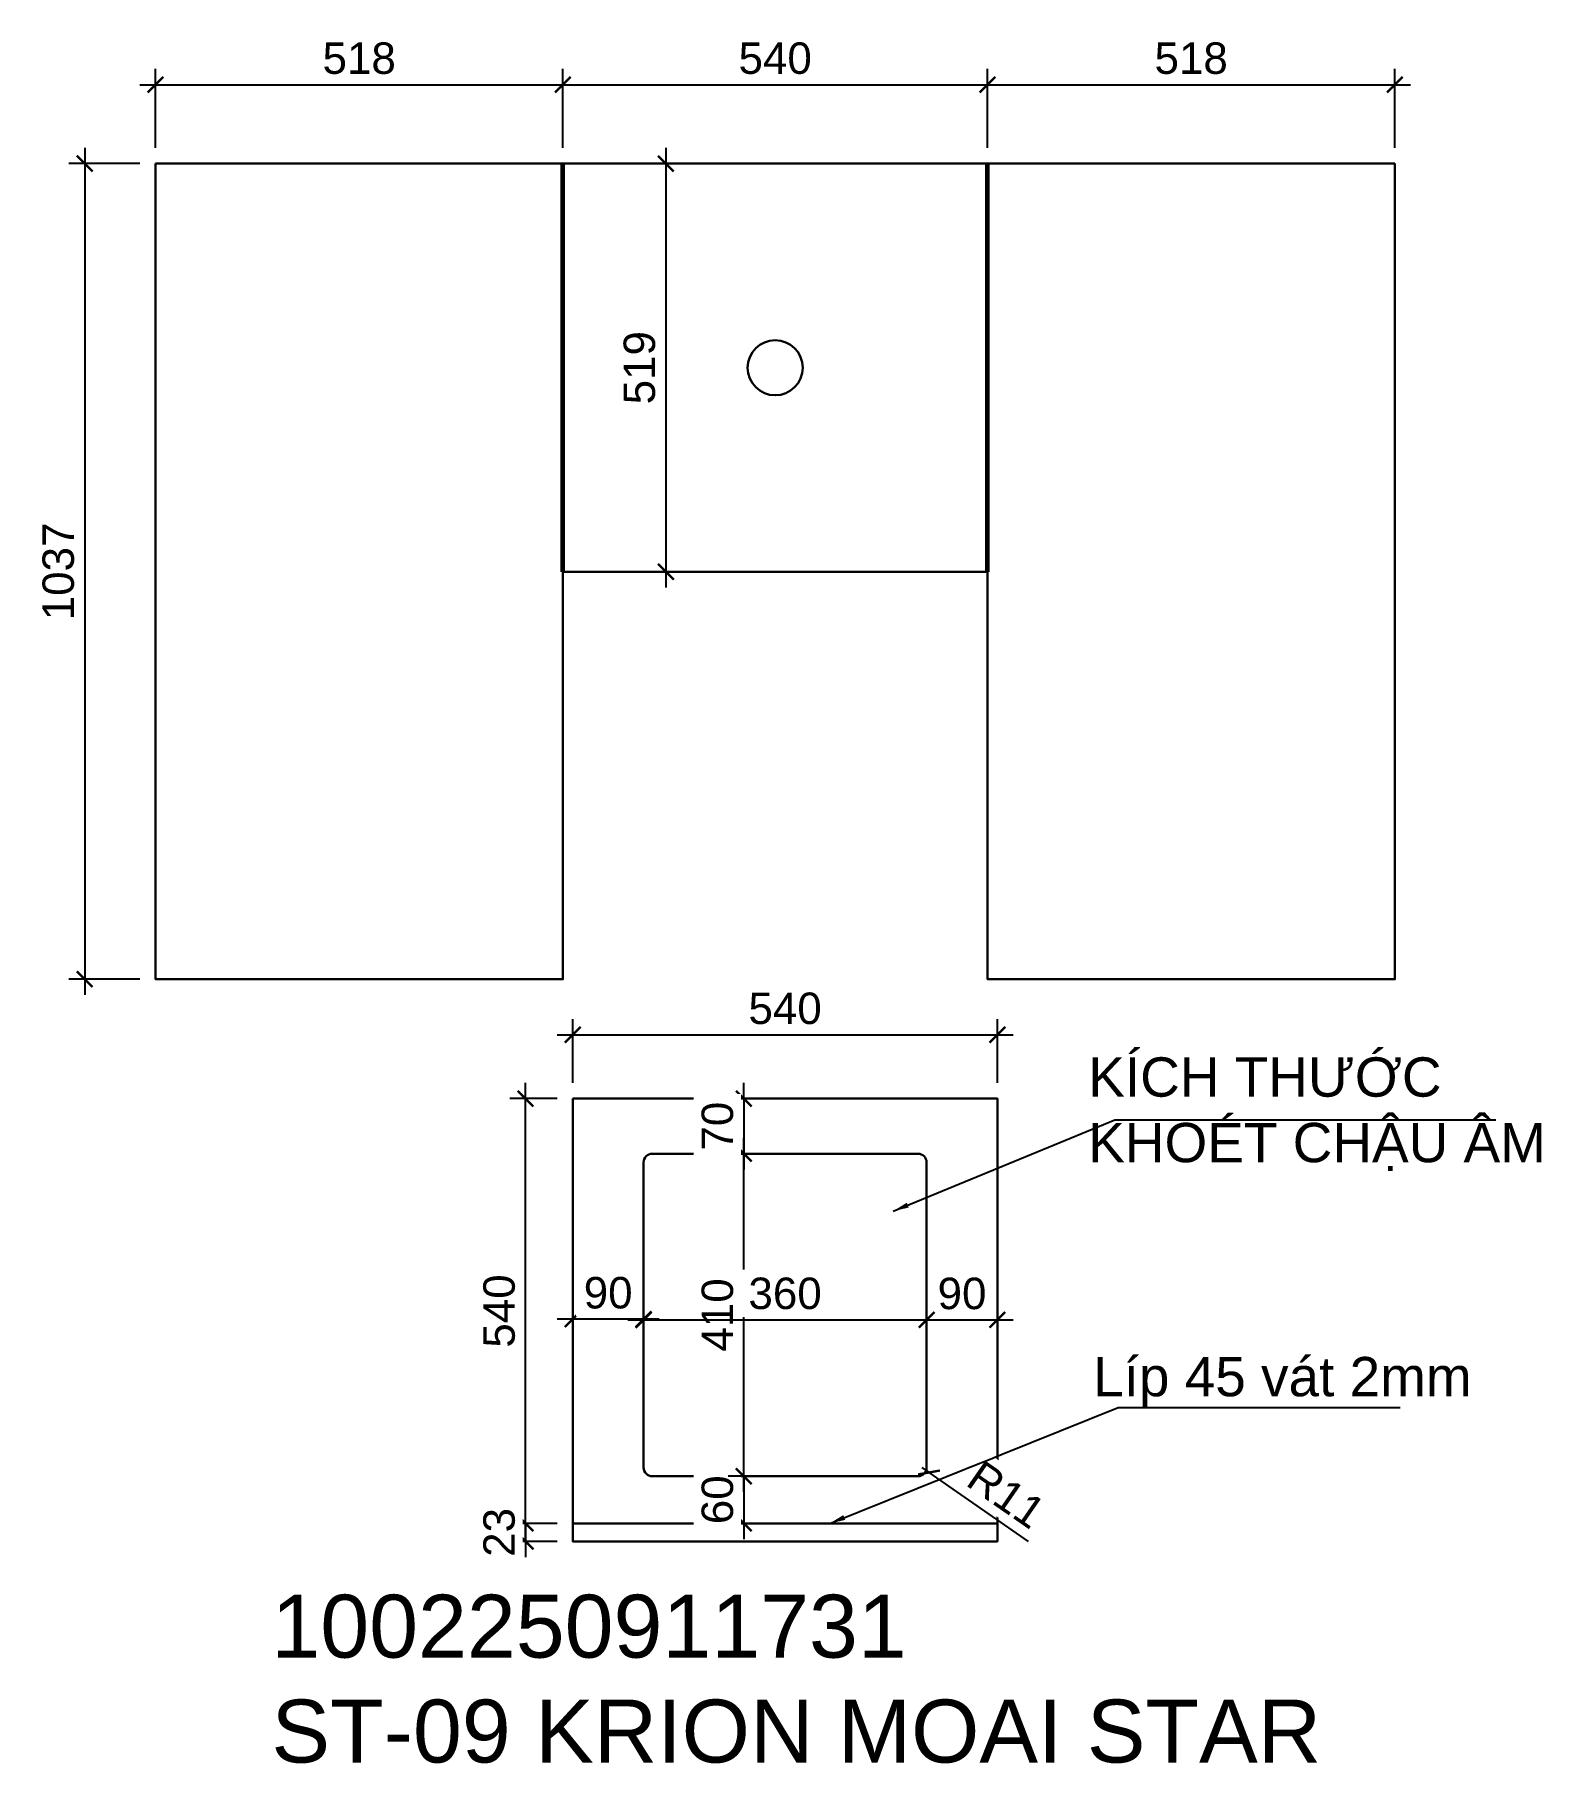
# Model space of a CAD drawing. Header units: inches. Extents: x 19 to 1936, y 12 to 2210.
import ezdxf

# ---------------------------------------------------------------- set-up
doc = ezdxf.new("R2010")
doc.units = ezdxf.units.IN
doc.header["$MEASUREMENT"] = 0
doc.layers.get('DEFPOINTS').update_dxf_attribs({"color": 249})
doc.layers.add('AA LINE', color=3, linetype='Continuous', lineweight=30)
doc.layers.add('Layer1', color=7, linetype='Continuous')
doc.styles.add('Arial', font='arial.ttf', dxfattribs={"height": 253.361452})
doc.styles.add('ArialR', font='arial.ttf')
doc.styles.get("Standard").update_dxf_attribs({"font": 'arial.ttf'})
doc.dimstyles.new('1.20AA', dxfattribs={"dimscale": 20, "dimtxt": 2, "dimasz": 1, "dimexe": 1, "dimexo": 1, "dimgap": 0.65, "dimtad": 1, "dimdec": 0, "dimtxsty": 'ArialR', "dimblk": 'ARCHTICK', "dimcen": 0.8, "dimdle": 1, "dimclrd": 256, "dimclre": 256, "dimclrt": 7, "dimadec": 0, "dimazin": 0, "dimtfac": 1, "dimtdec": 0, "dimtix": 1, "dimtmove": 2, "dimatfit": 3, "dimfxl": 1, "dimtfill": 1, "dimarcsym": 1})

# ---------------------------------------------------------------- blocks, each defined once
blk = doc.blocks.new('_ArchTick')
at = {"color": 0, "linetype": 'ByBlock', "lineweight": 0, "const_width": 0.15}
blk.add_lwpolyline([(-0.5, -0.5), (0.5, 0.5)], dxfattribs=at)
blk = doc.blocks.new('*D18')
at = {"layer": 'AA LINE', "lineweight": -2, "transparency": 16777216}
for p, q in [((153.1, 2046), (63, 2046)), ((83, 2066), (83, 989)), ((153.1, 1009), (63, 1009))]:
    blk.add_line(p, q, dxfattribs=at)
at = {"layer": 'DEFPOINTS', "color": 0, "transparency": 16777216}
for p in [(173.1, 2046), (83, 1009), (173.1, 1009)]:
    blk.add_point(p, dxfattribs=at)
at = {"layer": 'AA LINE', "lineweight": -2, "transparency": 16777216, "xscale": 20, "yscale": 20, "zscale": 20}
for p, rotation in [((83, 2046), 90), ((83, 1009), 270)]:
    blk.add_blockref('_ArchTick', p, dxfattribs=dict(at, rotation=rotation))
at = {"layer": 'AA LINE', "color": 7, "transparency": 16777216, "insert": (49.6, 1527.5), "char_height": 40, "attachment_point": 5, "rotation": 90, "style": 'ArialR', "bg_fill": 3, "box_fill_scale": 1.25, "bg_fill_color": 9, "bg_fill_true_color": 13158600, "bg_fill_transparency": 0}
blk.add_mtext('1037', dxfattribs=at)
blk = doc.blocks.new('*D19')
at = {"layer": 'AA LINE', "lineweight": -2, "transparency": 16777216}
for p, q in [((173.1, 2066), (173.1, 2166.3)), ((691.1, 2066), (691.1, 2166.3)), ((153.1, 2146.3), (711.1, 2146.3))]:
    blk.add_line(p, q, dxfattribs=at)
at = {"layer": 'DEFPOINTS', "color": 0, "transparency": 16777216}
for p in [(691.1, 2146.3), (173.1, 2046), (691.1, 2046)]:
    blk.add_point(p, dxfattribs=at)
at = {"layer": 'AA LINE', "lineweight": -2, "transparency": 16777216, "xscale": 20, "yscale": 20, "zscale": 20, "rotation": 180}
blk.add_blockref('_ArchTick', (173.1, 2146.3), dxfattribs=at)
at = {"layer": 'AA LINE', "lineweight": -2, "transparency": 16777216, "xscale": 20, "yscale": 20, "zscale": 20}
blk.add_blockref('_ArchTick', (691.1, 2146.3), dxfattribs=at)
at = {"layer": 'AA LINE', "color": 7, "transparency": 16777216, "insert": (432.1, 2179.8), "char_height": 40, "attachment_point": 5, "style": 'ArialR', "bg_fill": 3, "box_fill_scale": 1.25, "bg_fill_color": 9, "bg_fill_true_color": 13158600, "bg_fill_transparency": 0}
blk.add_mtext('518', dxfattribs=at)
blk = doc.blocks.new('*D20')
at = {"layer": 'AA LINE', "lineweight": -2, "transparency": 16777216}
for p, q in [((832.5, 2046), (802.1, 2046)), ((822.1, 2066), (822.1, 1507)), ((832.5, 1527), (802.1, 1527))]:
    blk.add_line(p, q, dxfattribs=at)
at = {"layer": 'DEFPOINTS', "color": 0, "transparency": 16777216}
for p in [(852.5, 2046), (822.1, 1527), (852.5, 1527)]:
    blk.add_point(p, dxfattribs=at)
at = {"layer": 'AA LINE', "lineweight": -2, "transparency": 16777216, "xscale": 20, "yscale": 20, "zscale": 20}
for p, rotation in [((822.1, 2046), 90), ((822.1, 1527), 270)]:
    blk.add_blockref('_ArchTick', p, dxfattribs=dict(at, rotation=rotation))
at = {"layer": 'AA LINE', "color": 7, "transparency": 16777216, "insert": (788.6, 1786.5), "char_height": 40, "attachment_point": 5, "rotation": 90, "style": 'ArialR', "bg_fill": 3, "box_fill_scale": 1.25, "bg_fill_color": 9, "bg_fill_true_color": 13158600, "bg_fill_transparency": 0}
blk.add_mtext('519', dxfattribs=at)
blk = doc.blocks.new('*D21')
at = {"layer": 'AA LINE', "lineweight": -2, "transparency": 16777216}
for p, q in [((691.1, 2066), (691.1, 2166.3)), ((1231.1, 2066), (1231.1, 2166.3)), ((671.1, 2146.3), (1251.1, 2146.3))]:
    blk.add_line(p, q, dxfattribs=at)
at = {"layer": 'DEFPOINTS', "color": 0, "transparency": 16777216}
for p in [(1231.1, 2146.3), (691.1, 2046), (1231.1, 2046)]:
    blk.add_point(p, dxfattribs=at)
at = {"layer": 'AA LINE', "lineweight": -2, "transparency": 16777216, "xscale": 20, "yscale": 20, "zscale": 20, "rotation": 180}
blk.add_blockref('_ArchTick', (691.1, 2146.3), dxfattribs=at)
at = {"layer": 'AA LINE', "lineweight": -2, "transparency": 16777216, "xscale": 20, "yscale": 20, "zscale": 20}
blk.add_blockref('_ArchTick', (1231.1, 2146.3), dxfattribs=at)
at = {"layer": 'AA LINE', "color": 7, "transparency": 16777216, "insert": (961.1, 2179.8), "char_height": 40, "attachment_point": 5, "style": 'ArialR', "bg_fill": 3, "box_fill_scale": 1.25, "bg_fill_color": 9, "bg_fill_true_color": 13158600, "bg_fill_transparency": 0}
blk.add_mtext('540', dxfattribs=at)
blk = doc.blocks.new('*D22')
at = {"layer": 'AA LINE', "lineweight": -2, "transparency": 16777216}
for p, q in [((1231.1, 2066), (1231.1, 2166.3)), ((1749.1, 2066), (1749.1, 2166.3)), ((1211.1, 2146.3), (1769.1, 2146.3))]:
    blk.add_line(p, q, dxfattribs=at)
at = {"layer": 'DEFPOINTS', "color": 0, "transparency": 16777216}
for p in [(1749.1, 2146.3), (1231.1, 2046), (1749.1, 2046)]:
    blk.add_point(p, dxfattribs=at)
at = {"layer": 'AA LINE', "lineweight": -2, "transparency": 16777216, "xscale": 20, "yscale": 20, "zscale": 20, "rotation": 180}
blk.add_blockref('_ArchTick', (1231.1, 2146.3), dxfattribs=at)
at = {"layer": 'AA LINE', "lineweight": -2, "transparency": 16777216, "xscale": 20, "yscale": 20, "zscale": 20}
blk.add_blockref('_ArchTick', (1749.1, 2146.3), dxfattribs=at)
at = {"layer": 'AA LINE', "color": 7, "transparency": 16777216, "insert": (1490.1, 2179.8), "char_height": 40, "attachment_point": 5, "style": 'ArialR', "bg_fill": 3, "box_fill_scale": 1.25, "bg_fill_color": 9, "bg_fill_true_color": 13158600, "bg_fill_transparency": 0}
blk.add_mtext('518', dxfattribs=at)
blk = doc.blocks.new('*D23')
at = {"layer": 'AA LINE', "lineweight": -2, "transparency": 16777216}
for p, q in [((643.6, 297.2), (643.6, 877.2)), ((683.7, 857.2), (623.6, 857.2)), ((683.7, 317.2), (623.6, 317.2))]:
    blk.add_line(p, q, dxfattribs=at)
at = {"layer": 'DEFPOINTS', "color": 0, "transparency": 16777216}
for p in [(643.6, 857.2), (703.7, 857.2), (703.7, 317.2)]:
    blk.add_point(p, dxfattribs=at)
at = {"layer": 'AA LINE', "lineweight": -2, "transparency": 16777216, "xscale": 20, "yscale": 20, "zscale": 20}
for p, rotation in [((643.6, 857.2), 90), ((643.6, 317.2), 270)]:
    blk.add_blockref('_ArchTick', p, dxfattribs=dict(at, rotation=rotation))
at = {"layer": 'AA LINE', "color": 7, "transparency": 16777216, "insert": (610.2, 587.2), "char_height": 40, "attachment_point": 5, "rotation": 90, "style": 'ArialR', "bg_fill": 3, "box_fill_scale": 1.25, "bg_fill_color": 9, "bg_fill_true_color": 13158600, "bg_fill_transparency": 0}
blk.add_mtext('540', dxfattribs=at)
blk = doc.blocks.new('*D24')
at = {"layer": 'AA LINE', "lineweight": -2, "transparency": 16777216}
for p in [(1147.7, 388.2), (1283.2, 294.3)]:
    blk.add_line(p, (1156.7, 381.9), dxfattribs=at)
at = {"layer": 'DEFPOINTS', "color": 0, "transparency": 16777216}
for p in [(1147.7, 388.2), (1156.7, 381.9)]:
    blk.add_point(p, dxfattribs=at)
at = {"layer": 'AA LINE', "lineweight": -2, "transparency": 16777216, "xscale": 20, "yscale": 20, "zscale": 20, "rotation": 145.2685076163983}
blk.add_blockref('_ArchTick', (1156.7, 381.9), dxfattribs=at)
at = {"layer": 'AA LINE', "color": 7, "transparency": 16777216, "insert": (1255.2, 353.9), "char_height": 40, "attachment_point": 5, "rotation": 325.2685, "style": 'ArialR', "bg_fill": 3, "box_fill_scale": 1.25, "bg_fill_color": 9, "bg_fill_true_color": 13158600, "bg_fill_transparency": 0}
blk.add_mtext('R11', dxfattribs=at)
blk = doc.blocks.new('*D25')
at = {"layer": 'AA LINE', "lineweight": -2, "transparency": 16777216}
for p, q in [((643.6, 317.2), (643.6, 337.2)), ((683.7, 317.2), (623.6, 317.2)), ((643.6, 317.2), (643.6, 294.2)), ((683.7, 294.2), (623.6, 294.2)), ((643.6, 294.2), (643.6, 274.2))]:
    blk.add_line(p, q, dxfattribs=at)
at = {"layer": 'DEFPOINTS', "color": 0, "transparency": 16777216}
for p in [(703.7, 317.2), (703.7, 294.2)]:
    blk.add_point(p, dxfattribs=at)
at = {"layer": 'AA LINE', "lineweight": -2, "transparency": 16777216, "xscale": 20, "yscale": 20, "zscale": 20}
for p, rotation in [((643.6, 317.2), 270), ((643.6, 294.2), 90)]:
    blk.add_blockref('_ArchTick', p, dxfattribs=dict(at, rotation=rotation))
at = {"layer": 'AA LINE', "color": 7, "transparency": 16777216, "insert": (610.2, 305.7), "char_height": 40, "attachment_point": 5, "rotation": 90, "style": 'ArialR', "bg_fill": 3, "box_fill_scale": 1.25, "bg_fill_color": 9, "bg_fill_true_color": 13158600, "bg_fill_transparency": 0}
blk.add_mtext('23', dxfattribs=at)
at = {"layer": 'DEFPOINTS', "color": 0, "transparency": 16777216}
blk.add_point((643.6, 294.2), dxfattribs=at)
blk = doc.blocks.new('*D26')
at = {"layer": 'AA LINE', "lineweight": -2, "transparency": 16777216}
for p, q in [((703.7, 877.2), (703.7, 958.4)), ((1243.7, 877.2), (1243.7, 958.4)), ((683.7, 938.4), (1263.7, 938.4))]:
    blk.add_line(p, q, dxfattribs=at)
at = {"layer": 'DEFPOINTS', "color": 0, "transparency": 16777216}
for p in [(1243.7, 938.4), (703.7, 857.2), (1243.7, 857.2)]:
    blk.add_point(p, dxfattribs=at)
at = {"layer": 'AA LINE', "lineweight": -2, "transparency": 16777216, "xscale": 20, "yscale": 20, "zscale": 20, "rotation": 180}
blk.add_blockref('_ArchTick', (703.7, 938.4), dxfattribs=at)
at = {"layer": 'AA LINE', "lineweight": -2, "transparency": 16777216, "xscale": 20, "yscale": 20, "zscale": 20}
blk.add_blockref('_ArchTick', (1243.7, 938.4), dxfattribs=at)
at = {"layer": 'AA LINE', "color": 7, "transparency": 16777216, "insert": (973.7, 971.8), "char_height": 40, "attachment_point": 5, "style": 'ArialR', "bg_fill": 3, "box_fill_scale": 1.25, "bg_fill_color": 9, "bg_fill_true_color": 13158600, "bg_fill_transparency": 0}
blk.add_mtext('540', dxfattribs=at)
blk = doc.blocks.new('*D27')
at = {"layer": 'AA LINE', "lineweight": -2, "transparency": 16777216}
for p, q in [((921.2, 377.2), (921.2, 397.2)), ((953.7, 377.2), (901.2, 377.2)), ((921.2, 377.2), (921.2, 317.2)), ((953.7, 317.2), (901.2, 317.2)), ((921.2, 317.2), (921.2, 297.2))]:
    blk.add_line(p, q, dxfattribs=at)
at = {"layer": 'DEFPOINTS', "color": 0, "transparency": 16777216}
for p in [(973.7, 377.2), (973.7, 317.2)]:
    blk.add_point(p, dxfattribs=at)
at = {"layer": 'AA LINE', "lineweight": -2, "transparency": 16777216, "xscale": 20, "yscale": 20, "zscale": 20}
for p, rotation in [((921.2, 377.2), 270), ((921.2, 317.2), 90)]:
    blk.add_blockref('_ArchTick', p, dxfattribs=dict(at, rotation=rotation))
at = {"layer": 'AA LINE', "color": 7, "transparency": 16777216, "insert": (887.8, 347.2), "char_height": 40, "attachment_point": 5, "rotation": 90, "style": 'ArialR', "bg_fill": 3, "box_fill_scale": 1.25, "bg_fill_color": 9, "bg_fill_true_color": 13158600, "bg_fill_transparency": 0}
blk.add_mtext('60', dxfattribs=at)
at = {"layer": 'DEFPOINTS', "color": 0, "transparency": 16777216}
blk.add_point((921.2, 317.2), dxfattribs=at)
blk = doc.blocks.new('*D28')
at = {"layer": 'AA LINE', "lineweight": -2, "transparency": 16777216}
for p, q in [((921.2, 357.2), (921.2, 807.2)), ((953.7, 787.2), (901.2, 787.2)), ((953.7, 377.2), (901.2, 377.2))]:
    blk.add_line(p, q, dxfattribs=at)
at = {"layer": 'DEFPOINTS', "color": 0, "transparency": 16777216}
for p in [(921.2, 787.2), (973.7, 787.2), (973.7, 377.2)]:
    blk.add_point(p, dxfattribs=at)
at = {"layer": 'AA LINE', "lineweight": -2, "transparency": 16777216, "xscale": 20, "yscale": 20, "zscale": 20}
for p, rotation in [((921.2, 787.2), 90), ((921.2, 377.2), 270)]:
    blk.add_blockref('_ArchTick', p, dxfattribs=dict(at, rotation=rotation))
at = {"layer": 'AA LINE', "color": 7, "transparency": 16777216, "insert": (887.8, 582.2), "char_height": 40, "attachment_point": 5, "rotation": 90, "style": 'ArialR', "bg_fill": 3, "box_fill_scale": 1.25, "bg_fill_color": 9, "bg_fill_true_color": 13158600, "bg_fill_transparency": 0}
blk.add_mtext('410', dxfattribs=at)
blk = doc.blocks.new('*D29')
at = {"layer": 'AA LINE', "lineweight": -2, "transparency": 16777216}
for p, q in [((921.2, 857.2), (921.2, 877.2)), ((934.5, 857.2), (901.2, 857.2)), ((921.2, 857.2), (921.2, 787.2)), ((921.2, 787.2), (921.2, 767.2))]:
    blk.add_line(p, q, dxfattribs=at)
at = {"layer": 'DEFPOINTS', "color": 0, "transparency": 16777216}
blk.add_point((954.5, 857.2), dxfattribs=at)
at = {"layer": 'AA LINE', "lineweight": -2, "transparency": 16777216, "xscale": 20, "yscale": 20, "zscale": 20}
for p, rotation in [((921.2, 857.2), 270), ((921.2, 787.2), 90)]:
    blk.add_blockref('_ArchTick', p, dxfattribs=dict(at, rotation=rotation))
at = {"layer": 'AA LINE', "color": 7, "transparency": 16777216, "insert": (887.8, 822.2), "char_height": 40, "attachment_point": 5, "rotation": 90, "style": 'ArialR', "bg_fill": 3, "box_fill_scale": 1.25, "bg_fill_color": 9, "bg_fill_true_color": 13158600, "bg_fill_transparency": 0}
blk.add_mtext('70', dxfattribs=at)
at = {"layer": 'DEFPOINTS', "color": 0, "transparency": 16777216}
blk.add_point((921.2, 787.2), dxfattribs=at)
blk.add_point((921.2, 787.2), dxfattribs=at)
blk = doc.blocks.new('*D30')
at = {"layer": 'AA LINE', "lineweight": -2, "transparency": 16777216}
for p, q in [((703.7, 588.3), (703.7, 596.8)), ((793.7, 588.3), (793.7, 596.8)), ((813.7, 576.8), (683.7, 576.8))]:
    blk.add_line(p, q, dxfattribs=at)
at = {"layer": 'DEFPOINTS', "color": 0, "transparency": 16777216}
for p in [(703.7, 568.3), (793.7, 568.3)]:
    blk.add_point(p, dxfattribs=at)
at = {"layer": 'AA LINE', "lineweight": -2, "transparency": 16777216, "xscale": 20, "yscale": 20, "zscale": 20, "rotation": 180}
blk.add_blockref('_ArchTick', (703.7, 576.8), dxfattribs=at)
at = {"layer": 'AA LINE', "lineweight": -2, "transparency": 16777216, "xscale": 20, "yscale": 20, "zscale": 20}
blk.add_blockref('_ArchTick', (793.7, 576.8), dxfattribs=at)
at = {"layer": 'AA LINE', "color": 7, "transparency": 16777216, "insert": (748.7, 610.2), "char_height": 40, "attachment_point": 5, "style": 'ArialR', "bg_fill": 3, "box_fill_scale": 1.25, "bg_fill_color": 9, "bg_fill_true_color": 13158600, "bg_fill_transparency": 0}
blk.add_mtext('90', dxfattribs=at)
at = {"layer": 'DEFPOINTS', "color": 0, "transparency": 16777216}
blk.add_point((703.7, 576.8), dxfattribs=at)
blk = doc.blocks.new('*D31')
at = {"layer": 'AA LINE', "lineweight": -2, "transparency": 16777216}
for p, q in [((1133.7, 575.9), (1263.7, 575.9)), ((1153.7, 556.8), (1153.7, 555.9)), ((1243.7, 556.8), (1243.7, 555.9))]:
    blk.add_line(p, q, dxfattribs=at)
at = {"layer": 'AA LINE', "lineweight": -2, "transparency": 16777216, "xscale": 20, "yscale": 20, "zscale": 20, "rotation": 180}
blk.add_blockref('_ArchTick', (1153.7, 575.9), dxfattribs=at)
at = {"layer": 'AA LINE', "lineweight": -2, "transparency": 16777216, "xscale": 20, "yscale": 20, "zscale": 20}
blk.add_blockref('_ArchTick', (1243.7, 575.9), dxfattribs=at)
at = {"layer": 'AA LINE', "color": 7, "transparency": 16777216, "insert": (1198.7, 609.3), "char_height": 40, "attachment_point": 5, "style": 'ArialR', "bg_fill": 3, "box_fill_scale": 1.25, "bg_fill_color": 9, "bg_fill_true_color": 13158600, "bg_fill_transparency": 0}
blk.add_mtext('90', dxfattribs=at)
at = {"layer": 'DEFPOINTS', "color": 0, "transparency": 16777216}
for p in [(1153.7, 576.8), (1243.7, 576.8), (1243.7, 575.9)]:
    blk.add_point(p, dxfattribs=at)
blk = doc.blocks.new('*D32')
at = {"layer": 'AA LINE', "lineweight": -2, "transparency": 16777216}
for p, q in [((773.7, 575.9), (1173.7, 575.9)), ((793.7, 556.8), (793.7, 555.9))]:
    blk.add_line(p, q, dxfattribs=at)
at = {"layer": 'DEFPOINTS', "color": 0, "transparency": 16777216}
for p in [(793.7, 576.8), (1153.7, 575.9), (1153.7, 575.9)]:
    blk.add_point(p, dxfattribs=at)
at = {"layer": 'AA LINE', "lineweight": -2, "transparency": 16777216, "xscale": 20, "yscale": 20, "zscale": 20, "rotation": 180}
blk.add_blockref('_ArchTick', (793.7, 575.9), dxfattribs=at)
at = {"layer": 'AA LINE', "lineweight": -2, "transparency": 16777216, "xscale": 20, "yscale": 20, "zscale": 20}
blk.add_blockref('_ArchTick', (1153.7, 575.9), dxfattribs=at)
at = {"layer": 'AA LINE', "color": 7, "transparency": 16777216, "insert": (973.7, 609.4), "char_height": 40, "attachment_point": 5, "style": 'ArialR', "bg_fill": 3, "box_fill_scale": 1.25, "bg_fill_color": 9, "bg_fill_true_color": 13158600, "bg_fill_transparency": 0}
blk.add_mtext('360', dxfattribs=at)

msp = doc.modelspace()

# ---------------------------------------------------------------- linework, layer by layer
at = {"layer": 'AA LINE'}
for p, q in [((691.1, 2046), (1231.1, 2046)), ((691.1, 1527), (1231.1, 1527))]:
    msp.add_line(p, q, dxfattribs=at)
for points in [[(173.1, 2046), (691.1, 2046), (691.1, 1009), (173.1, 1009)], [(1749.1, 2046), (1231.1, 2046), (1231.1, 1009), (1749.1, 1009)], [(703.7, 857.2), (1243.7, 857.2), (1243.7, 317.2), (703.7, 317.2)], [(703.7, 317.2), (1243.7, 317.2), (1243.7, 294.2), (703.7, 294.2)]]:
    msp.add_lwpolyline(points, close=True, dxfattribs=at)
msp.add_circle((961.1, 1786.5), 35, dxfattribs=at)
at = {"layer": 'Layer1', "color": 7, "linetype": 'Continuous', "lineweight": 60}
for p, q in [((691.1, 1527), (691.1, 2046)), ((1231.1, 1527), (1231.1, 2046))]:
    msp.add_line(p, q, dxfattribs=at)

# ---------------------------------------------------------------- texts
at = {"layer": 'AA LINE', "char_height": 50, "attachment_point": 1, "style": 'Arial'}
for s, width, insert in [('KÍCH THƯỚC KHOÉT CHẬU ÂM', 643.182, (1359.2, 909.7)), ('Líp 45 vát 2mm', 575.489, (1365.4, 528.8))]:
    msp.add_mtext_dynamic_manual_height_columns(s, width=width, gutter_width=400, heights=[0], dxfattribs=dict(at, insert=insert))
at = {"layer": 'AA LINE', "insert": (320.5, 226.5), "char_height": 80, "attachment_point": 1}
msp.add_mtext_dynamic_manual_height_columns('1002250911731\\PST-09 KRION MOAI STAR', width=1504.566, gutter_width=400, heights=[0], dxfattribs=at)

# ---------------------------------------------------------------- leaders
at = {"layer": 'AA LINE'}
msp.add_leader([(1111.2, 714.2), (1393.1, 830.3), (1877.4, 830.3)], dimstyle='1.20AA', override={"dimgap": 0.65, "dimtad": 0}, dxfattribs=at)

# ---------------------------------------------------------------- next in the draw order: dimensions: what is measured, and where the dimension line sits
for base, p1, p2, picture, middle in [((83, 1009), (173.1, 2046), (173.1, 1009), '*D18', (49.6, 1527.5)), ((822.1, 1527), (852.5, 2046), (852.5, 1527), '*D20', (788.6, 1786.5)), ((643.6, 857.2), (703.7, 317.2), (703.7, 857.2), '*D23', (610.2, 587.2))]:
    dim = msp.add_linear_dim(base=base, p1=p1, p2=p2, angle=90, dimstyle='1.20AA', dxfattribs=at)
    dim.commit()
    dim.dimension.update_dxf_attribs({"geometry": picture, "text_midpoint": middle})
dim = msp.add_radius_dim(center=(1147.7, 388.2), mpoint=(1156.7, 381.9), dimstyle='1.20AA', dxfattribs=at)
dim.commit()
dim.dimension.update_dxf_attribs({"geometry": '*D24', "text_midpoint": (1255.2, 353.9)})

# ---------------------------------------------------------------- next in the draw order: linework, layer by layer
msp.add_lwpolyline([(804.7, 787.2), (1142.7, 787.2, -0.414214), (1153.7, 776.2), (1153.7, 388.2, -0.414214), (1142.7, 377.2), (804.7, 377.2, -0.414214), (793.7, 388.2), (793.7, 776.2, -0.414214)], format="xyb", close=True, dxfattribs=at)

# ---------------------------------------------------------------- next in the draw order: dimensions: what is measured, and where the dimension line sits
for base, p1, p2, picture, middle in [((691.1, 2146.3), (173.1, 2046), (691.1, 2046), '*D19', (432.1, 2179.8)), ((1243.7, 938.4), (703.7, 857.2), (1243.7, 857.2), '*D26', (973.7, 971.8))]:
    dim = msp.add_linear_dim(base=base, p1=p1, p2=p2, dimstyle='1.20AA', dxfattribs=at)
    dim.commit()
    dim.dimension.update_dxf_attribs({"geometry": picture, "text_midpoint": middle})
dim = msp.add_linear_dim(base=(643.6, 294.2), p1=(703.7, 317.2), p2=(703.7, 294.2), angle=90, dimstyle='1.20AA', dxfattribs=at)
dim.commit()
dim.dimension.update_dxf_attribs({"geometry": '*D25', "text_midpoint": (610.2, 305.7)})

# ---------------------------------------------------------------- next in the draw order: leaders
msp.add_leader([(1030.4, 317.2), (1397.3, 464.5), (1755.9, 464.5)], dimstyle='1.20AA', override={"dimgap": 0.65, "dimtad": 0}, dxfattribs=at)

# ---------------------------------------------------------------- next in the draw order: dimensions: what is measured, and where the dimension line sits
for base, p1, p2, picture, middle in [((1231.1, 2146.3), (691.1, 2046), (1231.1, 2046), '*D21', (961.1, 2179.8)), ((703.7, 576.8), (793.7, 568.3), (703.7, 568.3), '*D30', (748.7, 610.2)), ((1243.7, 575.9), (1153.7, 576.8), (1243.7, 576.8), '*D31', (1198.7, 609.3))]:
    dim = msp.add_linear_dim(base=base, p1=p1, p2=p2, dimstyle='1.20AA', dxfattribs=at)
    dim.commit()
    dim.dimension.update_dxf_attribs({"geometry": picture, "text_midpoint": middle})
dim = msp.add_linear_dim(base=(921.2, 317.2), p1=(973.7, 377.2), p2=(973.7, 317.2), angle=90, dimstyle='1.20AA', dxfattribs=at)
dim.commit()
dim.dimension.update_dxf_attribs({"geometry": '*D27', "text_midpoint": (887.8, 347.2)})

# ---------------------------------------------------------------- next in the draw order: dimensions: what is measured, and where the dimension line sits
dim = msp.add_linear_dim(base=(1749.1, 2146.3), p1=(1231.1, 2046), p2=(1749.1, 2046), dimstyle='1.20AA', dxfattribs=at)
dim.commit()
dim.dimension.update_dxf_attribs({"geometry": '*D22', "text_midpoint": (1490.1, 2179.8)})
dim = msp.add_linear_dim(base=(921.2, 787.2), p1=(973.7, 377.2), p2=(973.7, 787.2), angle=90, dimstyle='1.20AA', dxfattribs=at)
dim.commit()
dim.dimension.update_dxf_attribs({"geometry": '*D28', "text_midpoint": (887.8, 582.2)})

# ---------------------------------------------------------------- next in the draw order: dimensions: what is measured, and where the dimension line sits
dim = msp.add_linear_dim(base=(921.2, 787.2), p1=(954.5, 857.2), p2=(921.2, 787.2), angle=90, dimstyle='1.20AA', dxfattribs=at)
dim.commit()
dim.dimension.update_dxf_attribs({"geometry": '*D29', "text_midpoint": (887.8, 822.2)})
dim = msp.add_linear_dim(base=(1153.7, 575.9), p1=(793.7, 576.8), p2=(1153.7, 575.9), dimstyle='1.20AA', dxfattribs=at)
dim.commit()
dim.dimension.update_dxf_attribs({"geometry": '*D32', "text_midpoint": (973.7, 609.4)})

doc.saveas('drawing.dxf')
